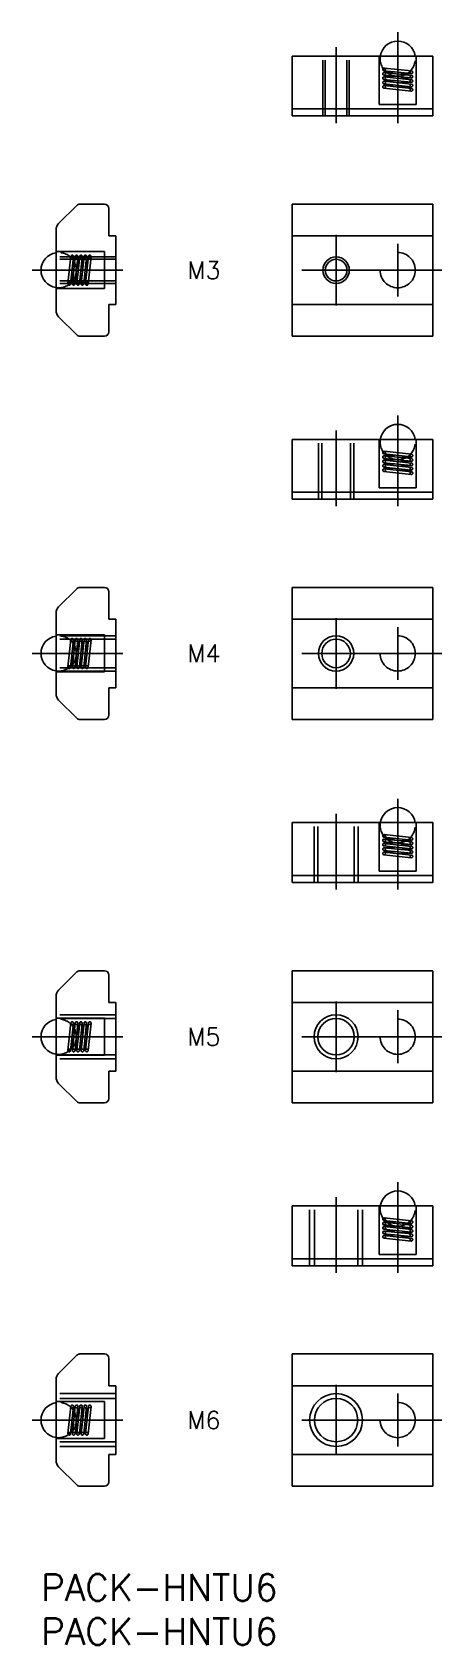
# Model space of a CAD drawing. Extents: x -1 to 46, y -8 to 175.
import ezdxf
from ezdxf.enums import TextEntityAlignment as Align

# ---------------------------------------------------------------- set-up
doc = ezdxf.new("R2010")
doc.units = 0
doc.header["$LTSCALE"] = 0.5
doc.linetypes.add('CENTER', pattern=[50.8, 31.75, -6.35, 6.35, -6.35])
doc.linetypes.add('DASHED', pattern=[19.05, 12.7, -6.35])
for name, color, linetype in [('MSM_CENTER', 1, 'CENTER'), ('MSM_CONTINUOUS', 7, 'CONTINUOUS'), ('MSM_DASHED', 4, 'DASHED'), ('MSM_NARROW', 5, 'CONTINUOUS'), ('MSM_PART_NUMBER', 7, 'CONTINUOUS')]:
    doc.layers.add(name, color=color, linetype=linetype)
doc.styles.get("Standard").update_dxf_attribs({"font": 'txt.shx', "height": 1, "bigfont": 'bigfont.shx'})

# ---------------------------------------------------------------- blocks, each defined once
blk = doc.blocks.new('*U63')
at = {"layer": 'MSM_PART_NUMBER'}
blk.add_text('PACK-HNTU6', height=3, dxfattribs=at).set_placement((0, -3))
blk = doc.blocks.new('*U64')
at = {"layer": 'MSM_PART_NUMBER'}
blk.add_text('PACK-HNTU6', height=3, dxfattribs=at).set_placement((0, -8))

msp = doc.modelspace()

# ---------------------------------------------------------------- linework, layer by layer
at = {"layer": 'MSM_CENTER'}
for p, q in [((40.5, 164.7), (40.5, 175)), ((33.5, 164.7), (33.5, 173.3)), ((33.5, 144), (33.5, 152)), ((40.5, 151), (40.5, 145)), ((9.3, 148), (-1, 148)), ((45.5, 148), (27.5, 148)), ((40.5, 121.2), (40.5, 131.5)), ((33.5, 121.2), (33.5, 129.8)), ((33.5, 100.5), (33.5, 108.5)), ((40.5, 107.5), (40.5, 101.5)), ((9.3, 104.5), (-1, 104.5)), ((45.5, 104.5), (27.5, 104.5)), ((40.5, 77.7), (40.5, 88)), ((33.5, 77.7), (33.5, 86.3)), ((33.5, 57), (33.5, 65)), ((40.5, 64), (40.5, 58)), ((9.3, 61), (-1, 61)), ((45.5, 61), (27.5, 61)), ((40.5, 34.2), (40.5, 44.5)), ((33.5, 34.2), (33.5, 42.8)), ((33.5, 13.5), (33.5, 21.5)), ((40.5, 20.5), (40.5, 14.5)), ((9.3, 17.5), (-1, 17.5)), ((45.5, 17.5), (27.5, 17.5))]:
    msp.add_line(p, q, dxfattribs=at)
at = {"layer": 'MSM_CONTINUOUS'}
for p, q in [((28.5, 165.5), (28.5, 172.3)), ((44.5, 172.3), (28.5, 172.3)), ((44.5, 165.5), (44.5, 172.3)), ((44.5, 166.3), (28.5, 166.3)), ((44.5, 165.5), (28.5, 165.5)), ((1.99, 153.29), (4.05, 155.35)), ((7.2, 155.5), (4.41, 155.5)), ((7.7, 151.9), (7.7, 155)), ((44.5, 155.5), (28.5, 155.5)), ((28.5, 155.5), (28.5, 140.5)), ((44.5, 140.5), (44.5, 155.5)), ((1.7, 152.59), (1.7, 143.41)), ((8.5, 151.9), (7.7, 151.9)), ((8.5, 151.9), (8.5, 144.1)), ((28.5, 151.9), (44.5, 151.9)), ((8.5, 144.1), (7.7, 144.1)), ((7.7, 144.1), (7.7, 141)), ((28.5, 144.1), (44.5, 144.1)), ((1.99, 142.71), (4.05, 140.65)), ((7.2, 140.5), (4.41, 140.5)), ((28.5, 140.5), (44.5, 140.5)), ((28.5, 122), (28.5, 128.8)), ((44.5, 128.8), (28.5, 128.8)), ((44.5, 122), (44.5, 128.8)), ((44.5, 122.8), (28.5, 122.8)), ((44.5, 122), (28.5, 122)), ((1.99, 109.79), (4.05, 111.85)), ((7.2, 112), (4.41, 112)), ((44.5, 112), (28.5, 112)), ((28.5, 112), (28.5, 97)), ((44.5, 97), (44.5, 112)), ((7.7, 108.4), (7.7, 111.5)), ((1.7, 109.09), (1.7, 99.91)), ((8.5, 108.4), (7.7, 108.4)), ((8.5, 108.4), (8.5, 100.6)), ((28.5, 108.4), (44.5, 108.4)), ((1.99, 99.21), (4.05, 97.15)), ((8.5, 100.6), (7.7, 100.6)), ((7.7, 100.6), (7.7, 97.5)), ((28.5, 100.6), (44.5, 100.6)), ((7.2, 97), (4.41, 97)), ((28.5, 97), (44.5, 97)), ((28.5, 78.5), (28.5, 85.3)), ((44.5, 85.3), (28.5, 85.3)), ((44.5, 78.5), (44.5, 85.3)), ((44.5, 79.3), (28.5, 79.3)), ((44.5, 78.5), (28.5, 78.5)), ((1.99, 66.29), (4.05, 68.35)), ((7.2, 68.5), (4.41, 68.5)), ((7.7, 64.9), (7.7, 68)), ((44.5, 68.5), (28.5, 68.5)), ((28.5, 68.5), (28.5, 53.5)), ((44.5, 53.5), (44.5, 68.5)), ((1.7, 65.59), (1.7, 56.41)), ((8.5, 64.9), (7.7, 64.9)), ((8.5, 64.9), (8.5, 57.1)), ((28.5, 64.9), (44.5, 64.9)), ((8.5, 57.1), (7.7, 57.1)), ((7.7, 57.1), (7.7, 54)), ((28.5, 57.1), (44.5, 57.1)), ((1.99, 55.71), (4.05, 53.65)), ((7.2, 53.5), (4.41, 53.5)), ((28.5, 53.5), (44.5, 53.5)), ((28.5, 35), (28.5, 41.8)), ((44.5, 41.8), (28.5, 41.8)), ((44.5, 35), (44.5, 41.8)), ((44.5, 35.8), (28.5, 35.8)), ((44.5, 35), (28.5, 35)), ((1.99, 22.79), (4.05, 24.85)), ((7.2, 25), (4.41, 25)), ((7.7, 21.4), (7.7, 24.5)), ((44.5, 25), (28.5, 25)), ((28.5, 25), (28.5, 10)), ((44.5, 10), (44.5, 25)), ((1.7, 22.09), (1.7, 12.91)), ((8.5, 21.4), (7.7, 21.4)), ((8.5, 21.4), (8.5, 13.6)), ((28.5, 21.4), (44.5, 21.4)), ((8.5, 13.6), (7.7, 13.6)), ((7.7, 13.6), (7.7, 10.5)), ((28.5, 13.6), (44.5, 13.6)), ((1.99, 12.21), (4.05, 10.15)), ((7.2, 10), (4.41, 10)), ((28.5, 10), (44.5, 10))]:
    msp.add_line(p, q, dxfattribs=at)
for centre, radius in [((33.5, 148), 1.23), ((33.5, 104.5), 1.62), ((33.5, 61), 2.07), ((33.5, 17.5), 2.46)]:
    msp.add_circle(centre, radius, dxfattribs=at)
for centre, radius, start, end in [((40.5, 172), 2, 8.6269, 171.3731), ((4.41, 155), 0.5, 90, 135), ((7.2, 155), 0.5, 0, 90), ((2.7, 152.59), 1, 135, 180), ((2, 148), 2, 98.6269, 261.3731), ((2.7, 143.41), 1, 180, 225), ((7.2, 141), 0.5, 270, 0), ((4.41, 141), 0.5, 225, 270), ((40.5, 128.5), 2, 8.6269, 171.3731), ((4.41, 111.5), 0.5, 90, 135), ((7.2, 111.5), 0.5, 0, 90), ((2.7, 109.09), 1, 135, 180), ((2, 104.5), 2, 98.6269, 261.3731), ((2.7, 99.91), 1, 180, 225), ((4.41, 97.5), 0.5, 225, 270), ((7.2, 97.5), 0.5, 270, 0), ((40.5, 85), 2, 8.6269, 171.3731), ((4.41, 68), 0.5, 90, 135), ((7.2, 68), 0.5, 0, 90), ((2.7, 65.59), 1, 135, 180), ((2, 61), 2, 98.6269, 261.3731), ((2.7, 56.41), 1, 180, 225), ((4.41, 54), 0.5, 225, 270), ((7.2, 54), 0.5, 270, 0), ((40.5, 41.5), 2, 8.6269, 171.3731), ((4.41, 24.5), 0.5, 90, 135), ((7.2, 24.5), 0.5, 0, 90), ((2.7, 22.09), 1, 135, 180), ((2, 17.5), 2, 98.6269, 261.3731), ((2.7, 12.91), 1, 180, 225), ((4.41, 10.5), 0.5, 225, 270), ((7.2, 10.5), 0.5, 270, 0)]:
    msp.add_arc(centre, radius, start, end, dxfattribs=at)
at = {"layer": 'MSM_DASHED'}
for p, q in [((32, 165.5), (32, 172.3)), ((32.27, 165.5), (32.27, 172.3)), ((34.73, 165.5), (34.73, 172.3)), ((35, 165.5), (35, 172.3)), ((38.4, 172.3), (38.4, 166.8)), ((42.6, 172.3), (42.6, 166.8)), ((42.03, 170.31), (38.93, 170.64)), ((38.94, 170.44), (40.17, 170.51)), ((42.07, 170.61), (38.97, 170.94)), ((42.07, 170.11), (38.97, 170.44)), ((40.83, 170.24), (42.06, 170.31)), ((42.03, 169.81), (38.93, 170.14)), ((42.03, 169.32), (38.93, 169.65)), ((42.03, 168.82), (38.93, 169.15)), ((42.03, 168.32), (38.93, 168.65)), ((38.94, 169.95), (40.17, 170.01)), ((38.94, 169.45), (40.17, 169.52)), ((38.94, 168.95), (40.17, 169.02)), ((42.07, 169.61), (38.97, 169.95)), ((42.07, 169.12), (38.97, 169.45)), ((42.07, 168.62), (38.97, 168.95)), ((40.83, 169.75), (42.06, 169.81)), ((40.83, 169.25), (42.06, 169.32)), ((40.83, 168.75), (42.06, 168.82)), ((42.6, 166.8), (38.4, 166.8)), ((1.7, 150.1), (7.2, 150.1)), ((7.2, 150.1), (7.2, 145.9)), ((8.5, 149.5), (1.7, 149.5)), ((8.5, 149.23), (1.7, 149.23)), ((3.39, 149.57), (3.06, 146.47)), ((3.69, 149.53), (3.36, 146.43)), ((3.89, 149.57), (3.56, 146.47)), ((3.76, 148.33), (3.69, 149.56)), ((4.19, 149.53), (3.86, 146.43)), ((4.39, 149.57), (4.05, 146.47)), ((4.25, 148.33), (4.19, 149.56)), ((4.68, 149.53), (4.35, 146.43)), ((4.88, 149.57), (4.55, 146.47)), ((4.75, 148.33), (4.68, 149.56)), ((5.18, 149.53), (4.85, 146.43)), ((5.38, 149.57), (5.05, 146.47)), ((5.25, 148.33), (5.18, 149.56)), ((5.68, 149.53), (5.35, 146.43)), ((8.5, 146.77), (1.7, 146.77)), ((8.5, 146.5), (1.7, 146.5)), ((3.56, 146.44), (3.49, 147.67)), ((4.05, 146.44), (3.99, 147.67)), ((4.55, 146.44), (4.48, 147.67)), ((5.05, 146.44), (4.98, 147.67)), ((1.7, 145.9), (7.2, 145.9)), ((31.5, 122), (31.5, 128.8)), ((31.88, 122), (31.88, 128.8)), ((35.12, 122), (35.12, 128.8)), ((35.5, 122), (35.5, 128.8)), ((38.4, 128.8), (38.4, 123.3)), ((42.6, 128.8), (42.6, 123.3)), ((42.03, 126.81), (38.93, 127.14)), ((42.03, 126.31), (38.93, 126.64)), ((38.94, 126.94), (40.17, 127.01)), ((38.94, 126.45), (40.17, 126.51)), ((42.07, 127.11), (38.97, 127.44)), ((42.07, 126.61), (38.97, 126.94)), ((42.07, 126.11), (38.97, 126.45)), ((40.83, 126.74), (42.06, 126.81)), ((40.83, 126.25), (42.06, 126.31)), ((42.03, 125.82), (38.93, 126.15)), ((42.03, 125.32), (38.93, 125.65)), ((42.03, 124.82), (38.93, 125.15)), ((38.94, 125.95), (40.17, 126.02)), ((38.94, 125.45), (40.17, 125.52)), ((42.07, 125.62), (38.97, 125.95)), ((42.07, 125.12), (38.97, 125.45)), ((40.83, 125.75), (42.06, 125.82)), ((40.83, 125.25), (42.06, 125.32)), ((42.6, 123.3), (38.4, 123.3)), ((1.7, 106.6), (7.2, 106.6)), ((8.5, 106.5), (1.7, 106.5)), ((7.2, 106.6), (7.2, 102.4)), ((8.5, 106.12), (1.7, 106.12)), ((3.39, 106.07), (3.06, 102.97)), ((3.69, 106.03), (3.36, 102.93)), ((3.89, 106.07), (3.56, 102.97)), ((3.76, 104.83), (3.69, 106.06)), ((4.19, 106.03), (3.86, 102.93)), ((4.39, 106.07), (4.05, 102.97)), ((4.25, 104.83), (4.19, 106.06)), ((4.68, 106.03), (4.35, 102.93)), ((4.88, 106.07), (4.55, 102.97)), ((4.75, 104.83), (4.68, 106.06)), ((5.18, 106.03), (4.85, 102.93)), ((5.38, 106.07), (5.05, 102.97)), ((5.25, 104.83), (5.18, 106.06)), ((5.68, 106.03), (5.35, 102.93)), ((8.5, 102.88), (1.7, 102.88)), ((8.5, 102.5), (1.7, 102.5)), ((3.56, 102.94), (3.49, 104.17)), ((4.05, 102.94), (3.99, 104.17)), ((4.55, 102.94), (4.48, 104.17)), ((5.05, 102.94), (4.98, 104.17)), ((1.7, 102.4), (7.2, 102.4)), ((31, 78.5), (31, 85.3)), ((31.43, 78.5), (31.43, 85.3)), ((35.57, 78.5), (35.57, 85.3)), ((36, 78.5), (36, 85.3)), ((38.4, 85.3), (38.4, 79.8)), ((42.6, 85.3), (42.6, 79.8)), ((42.03, 83.31), (38.93, 83.64)), ((42.03, 82.81), (38.93, 83.14)), ((42.03, 82.32), (38.93, 82.65)), ((38.94, 83.44), (40.17, 83.51)), ((38.94, 82.95), (40.17, 83.01)), ((38.94, 82.45), (40.17, 82.52)), ((42.07, 83.61), (38.97, 83.94)), ((42.07, 83.11), (38.97, 83.44)), ((42.07, 82.61), (38.97, 82.95)), ((42.07, 82.12), (38.97, 82.45)), ((40.83, 83.24), (42.06, 83.31)), ((40.83, 82.75), (42.06, 82.81)), ((42.03, 81.82), (38.93, 82.15)), ((42.03, 81.32), (38.93, 81.65)), ((38.94, 81.95), (40.17, 82.02)), ((42.07, 81.62), (38.97, 81.95)), ((40.83, 82.25), (42.06, 82.32)), ((40.83, 81.75), (42.06, 81.82)), ((42.6, 79.8), (38.4, 79.8)), ((8.5, 63.5), (1.7, 63.5)), ((1.7, 63.1), (7.2, 63.1)), ((8.5, 63.07), (1.7, 63.07)), ((3.39, 62.57), (3.06, 59.47)), ((3.69, 62.53), (3.36, 59.43)), ((3.89, 62.57), (3.56, 59.47)), ((3.76, 61.33), (3.69, 62.56)), ((4.19, 62.53), (3.86, 59.43)), ((4.39, 62.57), (4.05, 59.47)), ((4.25, 61.33), (4.19, 62.56)), ((4.68, 62.53), (4.35, 59.43)), ((4.88, 62.57), (4.55, 59.47)), ((4.75, 61.33), (4.68, 62.56)), ((5.18, 62.53), (4.85, 59.43)), ((5.38, 62.57), (5.05, 59.47)), ((5.25, 61.33), (5.18, 62.56)), ((5.68, 62.53), (5.35, 59.43)), ((7.2, 63.1), (7.2, 58.9)), ((3.56, 59.44), (3.49, 60.67)), ((4.05, 59.44), (3.99, 60.67)), ((4.55, 59.44), (4.48, 60.67)), ((5.05, 59.44), (4.98, 60.67)), ((8.5, 58.93), (1.7, 58.93)), ((1.7, 58.9), (7.2, 58.9)), ((8.5, 58.5), (1.7, 58.5)), ((30.5, 35), (30.5, 41.8)), ((31.04, 35), (31.04, 41.8)), ((35.96, 35), (35.96, 41.8)), ((36.5, 35), (36.5, 41.8)), ((38.4, 41.8), (38.4, 36.3)), ((42.07, 40.11), (38.97, 40.44)), ((42.6, 41.8), (42.6, 36.3)), ((42.03, 39.81), (38.93, 40.14)), ((42.03, 39.31), (38.93, 39.64)), ((42.03, 38.82), (38.93, 39.15)), ((42.03, 38.32), (38.93, 38.65)), ((38.94, 39.94), (40.17, 40.01)), ((38.94, 39.45), (40.17, 39.51)), ((38.94, 38.95), (40.17, 39.02)), ((38.94, 38.45), (40.17, 38.52)), ((42.07, 39.61), (38.97, 39.94)), ((42.07, 39.11), (38.97, 39.45)), ((42.07, 38.62), (38.97, 38.95)), ((42.07, 38.12), (38.97, 38.45)), ((40.83, 39.74), (42.06, 39.81)), ((40.83, 39.25), (42.06, 39.31)), ((40.83, 38.75), (42.06, 38.82)), ((42.03, 37.82), (38.93, 38.15)), ((40.83, 38.25), (42.06, 38.32)), ((42.6, 36.3), (38.4, 36.3)), ((8.5, 20.5), (1.7, 20.5)), ((8.5, 19.96), (1.7, 19.96)), ((1.7, 19.6), (7.2, 19.6)), ((3.39, 19.07), (3.06, 15.97)), ((3.69, 19.03), (3.36, 15.93)), ((3.89, 19.07), (3.56, 15.97)), ((3.76, 17.83), (3.69, 19.06)), ((4.19, 19.03), (3.86, 15.93)), ((4.39, 19.07), (4.05, 15.97)), ((4.25, 17.83), (4.19, 19.06)), ((4.68, 19.03), (4.35, 15.93)), ((4.88, 19.07), (4.55, 15.97)), ((4.75, 17.83), (4.68, 19.06)), ((5.18, 19.03), (4.85, 15.93)), ((5.38, 19.07), (5.05, 15.97)), ((5.25, 17.83), (5.18, 19.06)), ((5.68, 19.03), (5.35, 15.93)), ((7.2, 19.6), (7.2, 15.4)), ((3.56, 15.94), (3.49, 17.17)), ((4.05, 15.94), (3.99, 17.17)), ((4.55, 15.94), (4.48, 17.17)), ((5.05, 15.94), (4.98, 17.17)), ((1.7, 15.4), (7.2, 15.4)), ((8.5, 15.04), (1.7, 15.04)), ((8.5, 14.5), (1.7, 14.5))]:
    msp.add_line(p, q, dxfattribs=at)
for centre, radius in [((38.95, 170.79), 0.15), ((38.95, 170.29), 0.15), ((42.05, 170.46), 0.15), ((38.95, 169.8), 0.15), ((38.95, 169.3), 0.15), ((38.95, 168.8), 0.15), ((42.05, 169.96), 0.15), ((42.05, 169.47), 0.15), ((42.05, 168.97), 0.15), ((42.05, 168.47), 0.15), ((3.54, 149.55), 0.15), ((4.04, 149.55), 0.15), ((4.53, 149.55), 0.15), ((5.03, 149.55), 0.15), ((5.53, 149.55), 0.15), ((40.5, 148), 2), ((3.21, 146.45), 0.15), ((3.71, 146.45), 0.15), ((4.2, 146.45), 0.15), ((4.7, 146.45), 0.15), ((5.2, 146.45), 0.15), ((38.95, 127.29), 0.15), ((38.95, 126.79), 0.15), ((38.95, 126.3), 0.15), ((42.05, 126.96), 0.15), ((42.05, 126.46), 0.15), ((38.95, 125.8), 0.15), ((38.95, 125.3), 0.15), ((42.05, 125.97), 0.15), ((42.05, 125.47), 0.15), ((42.05, 124.97), 0.15), ((3.54, 106.05), 0.15), ((4.04, 106.05), 0.15), ((4.53, 106.05), 0.15), ((5.03, 106.05), 0.15), ((5.53, 106.05), 0.15), ((40.5, 104.5), 2), ((3.21, 102.95), 0.15), ((3.71, 102.95), 0.15), ((4.2, 102.95), 0.15), ((4.7, 102.95), 0.15), ((5.2, 102.95), 0.15), ((38.95, 83.79), 0.15), ((38.95, 83.29), 0.15), ((38.95, 82.8), 0.15), ((38.95, 82.3), 0.15), ((42.05, 83.46), 0.15), ((42.05, 82.96), 0.15), ((42.05, 82.47), 0.15), ((38.95, 81.8), 0.15), ((42.05, 81.97), 0.15), ((42.05, 81.47), 0.15), ((3.54, 62.55), 0.15), ((4.04, 62.55), 0.15), ((4.53, 62.55), 0.15), ((5.03, 62.55), 0.15), ((5.53, 62.55), 0.15), ((40.5, 61), 2), ((3.21, 59.45), 0.15), ((3.71, 59.45), 0.15), ((4.2, 59.45), 0.15), ((4.7, 59.45), 0.15), ((5.2, 59.45), 0.15), ((38.95, 40.29), 0.15), ((38.95, 39.79), 0.15), ((38.95, 39.3), 0.15), ((38.95, 38.8), 0.15), ((38.95, 38.3), 0.15), ((42.05, 39.96), 0.15), ((42.05, 39.46), 0.15), ((42.05, 38.97), 0.15), ((42.05, 38.47), 0.15), ((42.05, 37.97), 0.15), ((3.54, 19.05), 0.15), ((4.04, 19.05), 0.15), ((4.53, 19.05), 0.15), ((5.03, 19.05), 0.15), ((5.53, 19.05), 0.15), ((40.5, 17.5), 2), ((3.21, 15.95), 0.15), ((3.71, 15.95), 0.15), ((4.2, 15.95), 0.15), ((4.7, 15.95), 0.15), ((5.2, 15.95), 0.15)]:
    msp.add_circle(centre, radius, dxfattribs=at)
for centre, start, end in [((40.5, 172), 171.3731, 8.6269), ((2, 148), 261.3731, 98.6269), ((40.5, 128.5), 171.3731, 8.6269), ((2, 104.5), 261.3731, 98.6269), ((40.5, 85), 171.3731, 8.6269), ((2, 61), 261.3731, 98.6269), ((40.5, 41.5), 171.3731, 8.6269), ((2, 17.5), 261.3731, 98.6269)]:
    msp.add_arc(centre, 2, start, end, dxfattribs=at)
at = {"layer": 'MSM_NARROW'}
for centre, radius in [((33.5, 148), 1.5), ((33.5, 104.5), 2), ((33.5, 61), 2.5), ((33.5, 17.5), 3)]:
    msp.add_circle(centre, radius, dxfattribs=at)

# ---------------------------------------------------------------- block references
at = {"layer": 'MSM_CONTINUOUS'}
for name in ['*U63', '*U64']:
    msp.add_blockref(name, (0, 0), dxfattribs=at)

# ---------------------------------------------------------------- texts
at = {"layer": 'MSM_PART_NUMBER'}
for s, p in [('M3', (18.5, 148)), ('M4', (18.5, 104.5)), ('M5', (18.5, 61)), ('M6', (18.5, 17.5))]:
    msp.add_text(s, height=2, dxfattribs=at).set_placement(p, align=Align.MIDDLE)

doc.saveas('drawing.dxf')
